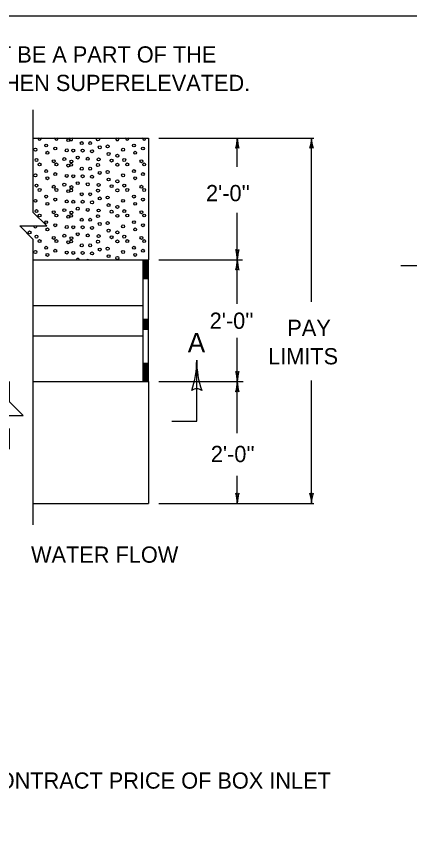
# Model space of a CAD drawing. Extents: x -0.3 to 43.7, y -2.2 to 24.5.
# Drawn here: x 20.53 to 26.58, y 11.95 to 24.48 of the extents above; entities that cross this region are included whole.
import ezdxf

# ---------------------------------------------------------------- set-up
doc = ezdxf.new("R2010")
doc.units = 0
doc.layers.add('1', color=7, linetype='Continuous')
doc.layers.add('5', color=7, linetype='Continuous')

msp = doc.modelspace()

# ---------------------------------------------------------------- linework, layer by layer
at = {"layer": '1'}
for p, q in [((20.789, 21.774), (20.789, 23.042)), ((20.789, 22.607), (22.56, 22.607)), ((22.56, 22.607), (22.56, 20.732)), ((22.721, 22.607), (25.106, 22.607)), ((23.929, 22.165), (23.929, 22.607)), ((25.071, 20.084), (25.071, 22.607)), ((23.929, 20.732), (23.929, 21.454)), ((20.789, 20.732), (22.56, 20.732)), ((20.789, 16.653), (20.789, 20.732)), ((22.482, 18.857), (22.482, 20.732)), ((22.489, 20.445), (22.489, 20.732)), ((22.506, 20.445), (22.506, 20.732)), ((22.521, 20.445), (22.521, 20.732)), ((22.535, 20.445), (22.535, 20.732)), ((22.547, 20.445), (22.547, 20.732)), ((22.56, 18.857), (22.56, 20.732)), ((22.721, 20.732), (24.008, 20.732)), ((23.929, 20.054), (23.929, 20.732)), ((26.447, 20.645), (28.107, 20.645)), ((22.482, 20.445), (22.56, 20.445)), ((20.789, 20.029), (22.482, 20.029)), ((22.482, 19.82), (22.56, 19.82)), ((22.497, 19.664), (22.497, 19.82)), ((22.51, 19.664), (22.51, 19.82)), ((22.521, 19.664), (22.521, 19.82)), ((22.53, 19.664), (22.53, 19.82)), ((22.537, 19.664), (22.537, 19.82)), ((22.551, 19.664), (22.551, 19.82)), ((20.789, 19.56), (22.482, 19.56)), ((22.482, 19.664), (22.56, 19.664)), ((23.929, 18.857), (23.929, 19.532)), ((23.304, 18.251), (23.304, 19.188)), ((22.489, 18.857), (22.489, 19.145)), ((22.506, 18.857), (22.506, 19.145)), ((22.521, 18.857), (22.521, 19.145)), ((22.535, 18.857), (22.535, 19.145)), ((22.547, 18.857), (22.547, 19.145)), ((20.789, 18.857), (22.56, 18.857)), ((22.56, 18.857), (22.56, 16.982)), ((22.721, 18.857), (24.021, 18.857)), ((23.929, 18.063), (23.929, 18.857)), ((25.071, 16.982), (25.071, 18.874)), ((22.92, 18.251), (23.304, 18.251)), ((23.929, 16.982), (23.929, 17.406)), ((20.789, 16.982), (22.56, 16.982)), ((22.721, 16.982), (25.106, 16.982))]:
    msp.add_line(p, q, dxfattribs=at)
msp.add_lwpolyline([(-0.304, -2.22), (43.697, -2.22), (43.697, 24.48), (-0.304, 24.48)], close=True, dxfattribs=at)
for points in [[(20.789, 20.732), (20.789, 21.045), (20.581, 21.253), (20.998, 21.253), (20.789, 21.462), (20.789, 21.774)], [(20.424, 17.816), (20.424, 18.128), (20.216, 18.337), (20.633, 18.337), (20.424, 18.545), (20.424, 18.857)]]:
    msp.add_lwpolyline(points, dxfattribs=at)
for centre, radius, start, end in [((23.441, 22.607), 0.489, 341.3472, 359.9939), ((24.418, 22.607), 0.489, 180, 198.6688), ((24.418, 22.607), 0.489, 179.9878, 180), ((24.583, 22.607), 0.489, 341.3472, 359.9939), ((25.56, 22.607), 0.489, 180, 198.6688), ((25.56, 22.607), 0.489, 179.9878, 180), ((23.929, 22.422), 0.0391, 48.7746, 130.8913), ((25.071, 22.422), 0.0391, 48.7746, 130.8913), ((23.93, 20.918), 0.0391, 228.7746, 310.8913), ((23.441, 20.732), 0.489, 0, 18.6688), ((24.418, 20.732), 0.489, 161.3472, 179.9939), ((23.441, 20.732), 0.489, 341.3472, 359.9939), ((24.418, 20.732), 0.489, 180, 198.6688), ((24.418, 20.732), 0.489, 179.9878, 180), ((23.441, 20.732), 0.489, 359.9878, 0), ((23.929, 20.547), 0.0391, 48.7746, 130.8913), ((21.84, 19.188), 1.465, 341.3472, 359.9939), ((24.769, 19.188), 1.465, 179.9878, 180), ((24.769, 19.188), 1.465, 180, 198.6688), ((23.93, 19.043), 0.0391, 228.7746, 310.8913), ((23.441, 18.857), 0.489, 0, 18.6688), ((24.418, 18.857), 0.489, 161.3472, 179.9939), ((23.441, 18.857), 0.489, 341.3472, 359.9939), ((23.441, 18.857), 0.489, 359.9878, 0), ((24.418, 18.857), 0.489, 180, 198.6688), ((24.418, 18.857), 0.489, 179.9878, 180), ((23.304, 18.631), 0.117, 48.7746, 130.8913), ((23.929, 18.672), 0.0391, 48.7746, 130.8913), ((23.93, 17.168), 0.0391, 228.7746, 310.8913), ((23.441, 16.982), 0.489, 0, 18.6688), ((24.418, 16.982), 0.489, 161.3472, 179.9939), ((25.072, 17.168), 0.0391, 228.7746, 310.8913), ((24.583, 16.982), 0.489, 0, 18.6688), ((25.56, 16.982), 0.489, 161.3472, 179.9939), ((23.441, 16.982), 0.489, 359.9878, 0), ((24.583, 16.982), 0.489, 359.9878, 0)]:
    msp.add_arc(centre, radius, start, end, dxfattribs=at)
at = {"layer": '5'}
for centre in [(21.327, 22.575), (21.785, 22.584), (20.821, 22.427), (20.988, 22.492), (21.127, 22.445), (21.304, 22.417), (21.535, 22.529), (21.665, 22.529), (21.813, 22.464), (21.934, 22.478), (22.171, 22.427), (22.338, 22.492), (22.477, 22.445), (21.007, 22.38), (21.405, 22.413), (21.474, 22.306), (21.549, 22.413), (21.693, 22.403), (21.948, 22.361), (22.083, 22.334), (22.357, 22.38), (20.839, 22.269), (20.886, 22.2), (21.104, 22.25), (21.146, 22.2), (21.267, 22.283), (21.327, 22.182), (21.372, 22.196), (21.377, 22.245), (21.628, 22.287), (21.785, 22.191), (21.795, 22.278), (21.994, 22.259), (22.083, 22.196), (22.189, 22.269), (22.236, 22.2), (22.454, 22.25), (22.496, 22.2), (20.988, 22.098), (21.127, 22.052), (21.535, 22.135), (21.665, 22.135), (21.813, 22.07), (21.934, 22.084), (22.338, 22.098), (22.477, 22.052), (20.821, 22.033), (21.007, 21.987), (21.304, 22.024), (21.405, 22.019), (21.549, 22.019), (21.693, 22.01), (21.948, 21.968), (22.083, 21.94), (22.171, 22.033), (22.357, 21.987), (20.839, 21.875), (20.886, 21.807), (21.104, 21.857), (21.146, 21.807), (21.267, 21.889), (21.327, 21.789), (21.372, 21.802), (21.377, 21.852), (21.474, 21.912), (21.628, 21.894), (21.785, 21.798), (21.795, 21.885), (21.994, 21.866), (22.083, 21.802), (22.189, 21.875), (22.236, 21.807), (22.454, 21.857), (22.496, 21.807), (20.988, 21.705), (21.535, 21.742), (21.665, 21.742), (21.813, 21.677), (21.934, 21.691), (22.338, 21.705), (20.821, 21.64), (21.007, 21.594), (21.127, 21.659), (21.304, 21.631), (21.405, 21.626), (21.549, 21.626), (21.693, 21.617), (21.948, 21.575), (22.083, 21.547), (22.171, 21.64), (22.357, 21.594), (22.477, 21.659), (20.839, 21.482), (20.886, 21.414), (21.104, 21.464), (21.146, 21.414), (21.267, 21.496), (21.377, 21.459), (21.474, 21.519), (21.628, 21.501), (21.795, 21.491), (21.994, 21.473), (22.189, 21.482), (22.236, 21.414), (22.454, 21.464), (22.496, 21.414), (20.988, 21.312), (21.327, 21.395), (21.372, 21.409), (21.535, 21.349), (21.665, 21.349), (21.785, 21.404), (21.934, 21.298), (22.083, 21.409), (22.338, 21.312), (21.007, 21.2), (21.127, 21.265), (21.304, 21.237), (21.405, 21.233), (21.549, 21.233), (21.693, 21.223), (21.813, 21.284), (21.948, 21.181), (22.171, 21.247), (22.357, 21.2), (22.477, 21.265), (20.733, 21.154), (20.839, 21.089), (21.104, 21.07), (21.267, 21.103), (21.377, 21.065), (21.474, 21.126), (21.628, 21.107), (21.795, 21.098), (21.994, 21.079), (22.083, 21.154), (22.189, 21.089), (22.454, 21.07), (20.886, 21.02), (20.988, 20.918), (21.146, 21.02), (21.327, 21.002), (21.372, 21.016), (21.535, 20.955), (21.665, 20.955), (21.785, 21.011), (22.083, 21.016), (22.236, 21.02), (22.338, 20.918), (22.496, 21.02), (20.821, 20.853), (21.007, 20.807), (21.127, 20.872), (21.304, 20.844), (21.405, 20.839), (21.549, 20.839), (21.693, 20.83), (21.813, 20.89), (21.934, 20.904), (21.948, 20.788), (22.171, 20.853), (22.357, 20.807), (22.477, 20.872), (22.083, 20.76)]:
    msp.add_circle(centre, 0.0226, dxfattribs=at)
for centre, start, end in [((20.886, 22.594), 142.8594, 37.1406), ((21.146, 22.594), 142.8594, 37.1406), ((21.372, 22.589), 126.222, 53.778), ((22.083, 22.589), 126.222, 53.778), ((22.236, 22.594), 142.8594, 37.1406), ((22.496, 22.594), 142.8594, 37.1406), ((20.821, 21.247), 163.1357, 16.8643), ((21.474, 20.732), 359.7073, 180.2927), ((21.628, 20.714), 54.6823, 125.3177)]:
    msp.add_arc(centre, 0.0226, start, end, dxfattribs=at)

# ---------------------------------------------------------------- texts
at = {"layer": '1'}
for s, height, p in [('AREA WILL NOT BE A PART OF THE', 0.25, (17.868, 23.768)), ('STRUCTURE WHEN SUPERELEVATED.', 0.25, (17.868, 23.33)), ("2'-0''", 0.25, (23.448, 21.634)), ("2'-0''", 0.25, (23.504, 19.67)), ('PAY', 0.25, (24.699, 19.56)), ('A', 0.3, (23.167, 19.308)), ('LIMITS', 0.25, (24.403, 19.123)), ("2'-0''", 0.25, (23.522, 17.619)), ('WATER FLOW', 0.25, (20.755, 16.07)), ("PAY LIMITS 25'-0'' MEDIAN BARRIER TO BE INCLUDED IN THE CONTRACT PRICE OF BOX INLET", 0.25, (10.057, 12.593))]:
    msp.add_text(s, height=height, dxfattribs=at).set_placement(p)

doc.saveas('drawing.dxf')
